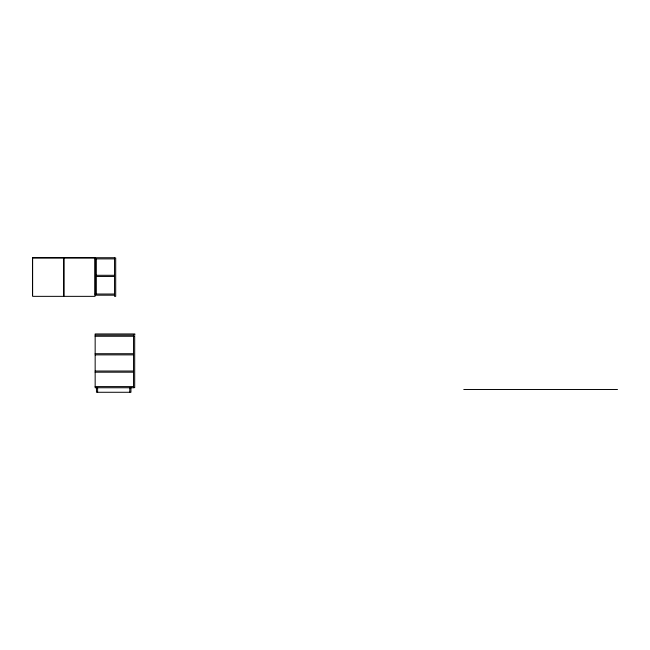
<?xml version="1.0" encoding="UTF-8"?>
<svg xmlns="http://www.w3.org/2000/svg" width="650" height="650" viewBox="0 0 650 650"><rect width="100%" height="100%" fill="white"/><g stroke="black" fill="none" stroke-linecap="round" stroke-linejoin="round"><path stroke-width="0.97" d="M114.538 257.912L115.7 257.912L115.7 296.351L114.538 296.351L114.538 257.725L32.5 257.725L32.5 295.189M95.16 258.887L114.538 258.887M96.322 275.291L114.538 275.291M96.322 276.453L114.538 276.453M95.16 294.027L114.538 294.027M114.538 295.189L95.16 295.189L95.16 257.725M95.16 335.108L134.826 335.108L134.826 333.946L95.16 333.946L95.16 387.757L133.534 387.757L133.534 335.108M95.16 336.269L133.534 336.269M133.534 336.399L134.696 336.399L134.696 387.627L133.534 387.627M95.16 353.714L133.534 353.714M95.16 354.876L133.534 354.876M95.16 371.028L133.534 371.028M95.16 372.19L133.534 372.19M95.16 386.596L133.534 386.596M463.759 389.504L617.5 389.504M130.942 387.757L130.942 392.275L96.452 392.275L96.452 387.757M129.781 387.757L129.781 392.275M97.614 387.757L97.614 392.275M96.322 258.887L96.322 294.027M63.7 257.912L32.63 257.912L32.63 296.351L63.7 296.351L63.7 257.912M95.03 257.912L63.96 257.912L63.96 296.351L95.03 296.351L95.03 257.912"/></g></svg>
